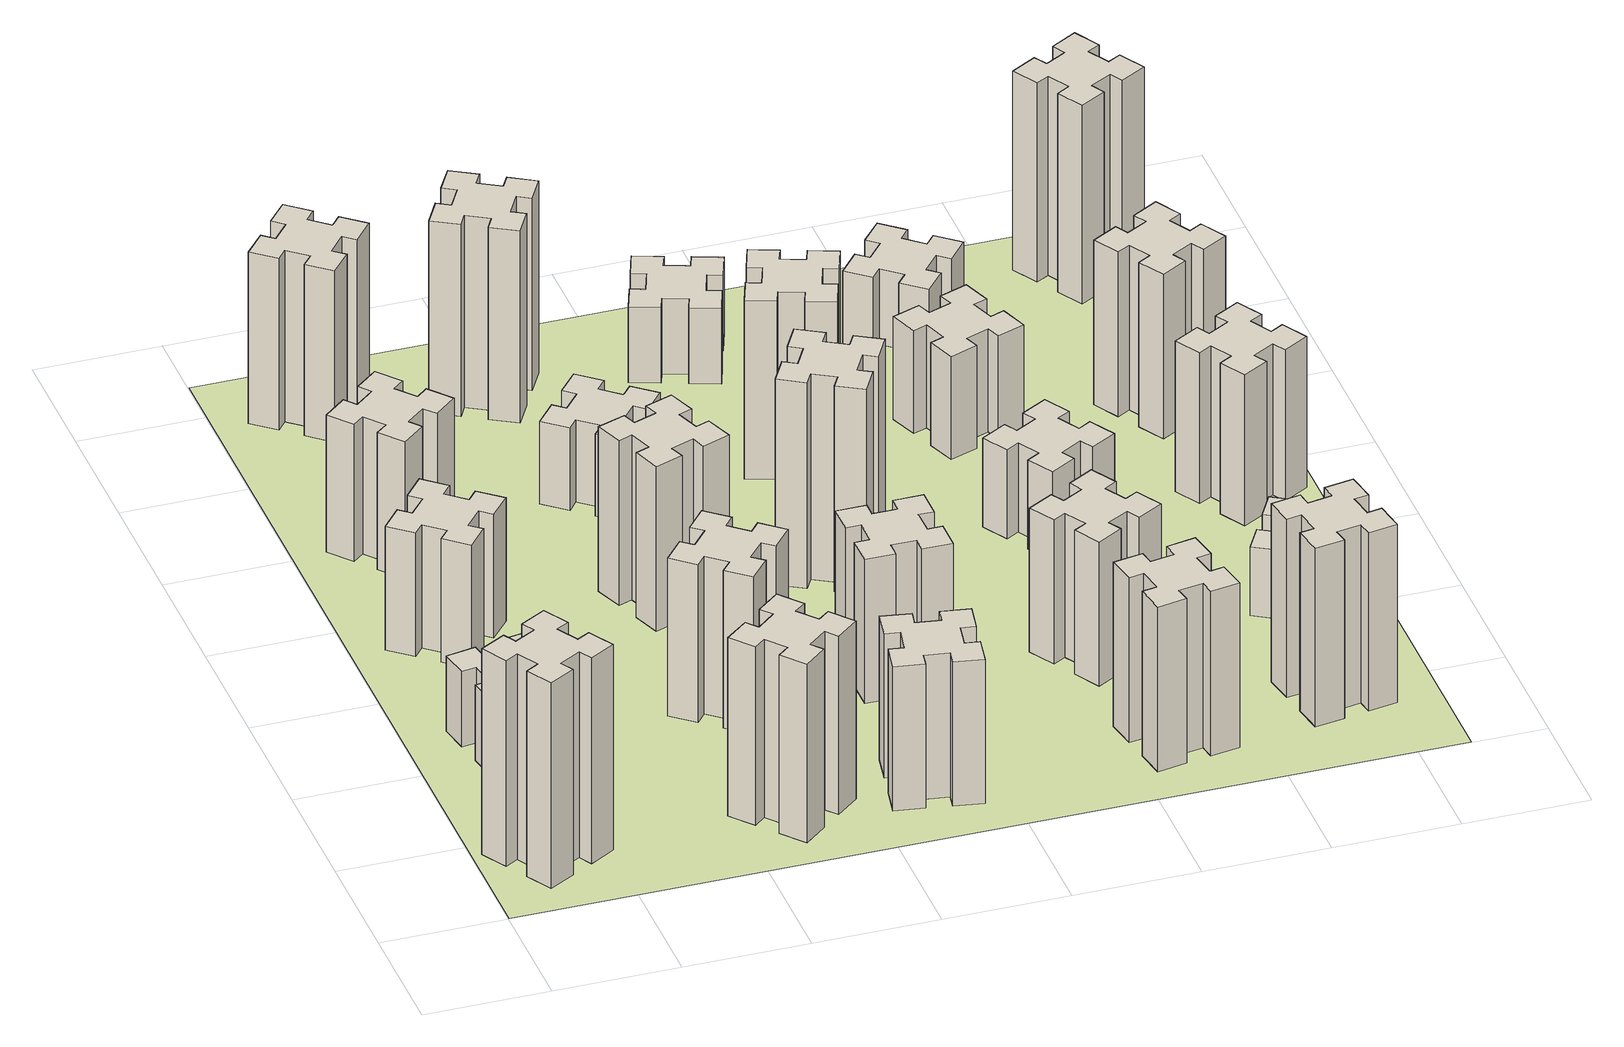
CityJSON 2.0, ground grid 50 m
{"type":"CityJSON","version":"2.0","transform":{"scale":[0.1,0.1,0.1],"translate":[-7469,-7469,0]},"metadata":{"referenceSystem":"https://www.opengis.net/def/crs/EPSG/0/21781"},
"CityObjects":{
"building1":{"type":"Building","attributes":{"class":"1000","function":"1000","usage":"1000","yearOfConstruction":2016,"roofType":"1000","measuredHeight":90,"storeysAboveGround":30,"storeysBelowGround":0},"geometry":[{"type":"Solid","lod":"1","boundaries":[[[[0,1,2,3,4,5,6,7,8,9,10,11,12,13,14,15,16,17,18,19]],[[17,16,20,21]],[[16,15,22,20]],[[15,14,23,22]],[[14,13,24,23]],[[13,12,25,24]],[[12,11,26,25]],[[11,10,27,26]],[[10,9,28,27]],[[9,8,29,28]],[[8,7,30,29]],[[7,6,31,30]],[[6,5,32,31]],[[5,4,33,32]],[[4,3,34,33]],[[3,2,35,34]],[[2,1,36,35]],[[1,0,37,36]],[[0,19,38,37]],[[19,18,39,38]],[[18,17,21,39]],[[24,25,26,27,28,29,30,31,32,33,34,35,36,37,38,39,21,20,22,23]]]]}]},
"building2":{"type":"Building","attributes":{"class":"1000","function":"1000","usage":"1000","yearOfConstruction":2016,"roofType":"1000","measuredHeight":33,"storeysAboveGround":30,"storeysBelowGround":0},"geometry":[{"type":"Solid","lod":"1","boundaries":[[[[40,41,42,43,44,45,46,47,48,49,50,51,52,53,54,55,56,57,58,59]],[[57,56,60,61]],[[56,55,62,60]],[[55,54,63,62]],[[54,53,64,63]],[[53,52,65,64]],[[52,51,66,65]],[[51,50,67,66]],[[50,49,68,67]],[[49,48,69,68]],[[48,47,70,69]],[[47,46,71,70]],[[46,45,72,71]],[[45,44,73,72]],[[44,43,74,73]],[[43,42,75,74]],[[42,41,76,75]],[[41,40,77,76]],[[40,59,78,77]],[[59,58,79,78]],[[58,57,61,79]],[[64,65,66,67,68,69,70,71,72,73,74,75,76,77,78,79,61,60,62,63]]]]}]},
"building3":{"type":"Building","attributes":{"class":"1000","function":"1000","usage":"1000","yearOfConstruction":2016,"roofType":"1000","measuredHeight":54,"storeysAboveGround":30,"storeysBelowGround":0},"geometry":[{"type":"Solid","lod":"1","boundaries":[[[[80,81,82,83,84,85,86,87,88,89,90,91,92,93,94,95,96,97,98,99]],[[97,96,100,101]],[[96,95,102,100]],[[95,94,103,102]],[[94,93,104,103]],[[93,92,105,104]],[[92,91,106,105]],[[91,90,107,106]],[[90,89,108,107]],[[89,88,109,108]],[[88,87,110,109]],[[87,86,111,110]],[[86,85,112,111]],[[85,84,113,112]],[[84,83,114,113]],[[83,82,115,114]],[[82,81,116,115]],[[81,80,117,116]],[[80,99,118,117]],[[99,98,119,118]],[[98,97,101,119]],[[104,105,106,107,108,109,110,111,112,113,114,115,116,117,118,119,101,100,102,103]]]]}]},
"building4":{"type":"Building","attributes":{"class":"1000","function":"1000","usage":"1000","yearOfConstruction":2016,"roofType":"1000","measuredHeight":60,"storeysAboveGround":30,"storeysBelowGround":0},"geometry":[{"type":"Solid","lod":"1","boundaries":[[[[120,121,122,123,124,125,126,127,128,129,130,131,132,133,134,135,136,137,138,139]],[[137,136,140,141]],[[136,135,142,140]],[[135,134,143,142]],[[134,133,144,143]],[[133,132,145,144]],[[132,131,146,145]],[[131,130,147,146]],[[130,129,148,147]],[[129,128,149,148]],[[128,127,150,149]],[[127,126,151,150]],[[126,125,152,151]],[[125,124,153,152]],[[124,123,154,153]],[[123,122,155,154]],[[122,121,156,155]],[[121,120,157,156]],[[120,139,158,157]],[[139,138,159,158]],[[138,137,141,159]],[[144,145,146,147,148,149,150,151,152,153,154,155,156,157,158,159,141,140,142,143]]]]}]},
"building5":{"type":"Building","attributes":{"class":"1000","function":"1000","usage":"1000","yearOfConstruction":2016,"roofType":"1000","measuredHeight":78,"storeysAboveGround":30,"storeysBelowGround":0},"geometry":[{"type":"Solid","lod":"1","boundaries":[[[[160,161,162,163,164,165,166,167,168,169,170,171,172,173,174,175,176,177,178,179]],[[177,176,180,181]],[[176,175,182,180]],[[175,174,183,182]],[[174,173,184,183]],[[173,172,185,184]],[[172,171,186,185]],[[171,170,187,186]],[[170,169,188,187]],[[169,168,189,188]],[[168,167,190,189]],[[167,166,191,190]],[[166,165,192,191]],[[165,164,193,192]],[[164,163,194,193]],[[163,162,195,194]],[[162,161,196,195]],[[161,160,197,196]],[[160,179,198,197]],[[179,178,199,198]],[[178,177,181,199]],[[184,185,186,187,188,189,190,191,192,193,194,195,196,197,198,199,181,180,182,183]]]]}]},
"building6":{"type":"Building","attributes":{"class":"1000","function":"1000","usage":"1000","yearOfConstruction":2016,"roofType":"1000","measuredHeight":75,"storeysAboveGround":30,"storeysBelowGround":0},"geometry":[{"type":"Solid","lod":"1","boundaries":[[[[200,201,202,203,204,205,206,207,208,209,210,211,212,213,214,215,216,217,218,219]],[[217,216,220,221]],[[216,215,222,220]],[[215,214,223,222]],[[214,213,224,223]],[[213,212,225,224]],[[212,211,226,225]],[[211,210,227,226]],[[210,209,228,227]],[[209,208,229,228]],[[208,207,230,229]],[[207,206,231,230]],[[206,205,232,231]],[[205,204,233,232]],[[204,203,234,233]],[[203,202,235,234]],[[202,201,236,235]],[[201,200,237,236]],[[200,219,238,237]],[[219,218,239,238]],[[218,217,221,239]],[[224,225,226,227,228,229,230,231,232,233,234,235,236,237,238,239,221,220,222,223]]]]}]},
"building7":{"type":"Building","attributes":{"class":"1000","function":"1000","usage":"1000","yearOfConstruction":2016,"roofType":"1000","measuredHeight":69,"storeysAboveGround":30,"storeysBelowGround":0},"geometry":[{"type":"Solid","lod":"1","boundaries":[[[[240,241,242,243,244,245,246,247,248,249,250,251,252,253,254,255,256,257,258,259]],[[257,256,260,261]],[[256,255,262,260]],[[255,254,263,262]],[[254,253,264,263]],[[253,252,265,264]],[[252,251,266,265]],[[251,250,267,266]],[[250,249,268,267]],[[249,248,269,268]],[[248,247,270,269]],[[247,246,271,270]],[[246,245,272,271]],[[245,244,273,272]],[[244,243,274,273]],[[243,242,275,274]],[[242,241,276,275]],[[241,240,277,276]],[[240,259,278,277]],[[259,258,279,278]],[[258,257,261,279]],[[264,265,266,267,268,269,270,271,272,273,274,275,276,277,278,279,261,260,262,263]]]]}]},
"building8":{"type":"Building","attributes":{"class":"1000","function":"1000","usage":"1000","yearOfConstruction":2016,"roofType":"1000","measuredHeight":72,"storeysAboveGround":30,"storeysBelowGround":0},"geometry":[{"type":"Solid","lod":"1","boundaries":[[[[280,281,282,283,284,285,286,287,288,289,290,291,292,293,294,295,296,297,298,299]],[[297,296,300,301]],[[296,295,302,300]],[[295,294,303,302]],[[294,293,304,303]],[[293,292,305,304]],[[292,291,306,305]],[[291,290,307,306]],[[290,289,308,307]],[[289,288,309,308]],[[288,287,310,309]],[[287,286,311,310]],[[286,285,312,311]],[[285,284,313,312]],[[284,283,314,313]],[[283,282,315,314]],[[282,281,316,315]],[[281,280,317,316]],[[280,299,318,317]],[[299,298,319,318]],[[298,297,301,319]],[[304,305,306,307,308,309,310,311,312,313,314,315,316,317,318,319,301,300,302,303]]]]}]},
"building9":{"type":"Building","attributes":{"class":"1000","function":"1000","usage":"1000","yearOfConstruction":2016,"roofType":"1000","measuredHeight":63,"storeysAboveGround":30,"storeysBelowGround":0},"geometry":[{"type":"Solid","lod":"1","boundaries":[[[[320,321,322,323,324,325,326,327,328,329,330,331,332,333,334,335,336,337,338,339]],[[337,336,340,341]],[[336,335,342,340]],[[335,334,343,342]],[[334,333,344,343]],[[333,332,345,344]],[[332,331,346,345]],[[331,330,347,346]],[[330,329,348,347]],[[329,328,349,348]],[[328,327,350,349]],[[327,326,351,350]],[[326,325,352,351]],[[325,324,353,352]],[[324,323,354,353]],[[323,322,355,354]],[[322,321,356,355]],[[321,320,357,356]],[[320,339,358,357]],[[339,338,359,358]],[[338,337,341,359]],[[344,345,346,347,348,349,350,351,352,353,354,355,356,357,358,359,341,340,342,343]]]]}]},
"building10":{"type":"Building","attributes":{"class":"1000","function":"1000","usage":"1000","yearOfConstruction":2016,"roofType":"1000","measuredHeight":36,"storeysAboveGround":30,"storeysBelowGround":0},"geometry":[{"type":"Solid","lod":"1","boundaries":[[[[360,361,362,363,364,365,366,367,368,369,370,371,372,373,374,375,376,377,378,379]],[[377,376,380,381]],[[376,375,382,380]],[[375,374,383,382]],[[374,373,384,383]],[[373,372,385,384]],[[372,371,386,385]],[[371,370,387,386]],[[370,369,388,387]],[[369,368,389,388]],[[368,367,390,389]],[[367,366,391,390]],[[366,365,392,391]],[[365,364,393,392]],[[364,363,394,393]],[[363,362,395,394]],[[362,361,396,395]],[[361,360,397,396]],[[360,379,398,397]],[[379,378,399,398]],[[378,377,381,399]],[[384,385,386,387,388,389,390,391,392,393,394,395,396,397,398,399,381,380,382,383]]]]}]},
"building11":{"type":"Building","attributes":{"class":"1000","function":"1000","usage":"1000","yearOfConstruction":2016,"roofType":"1000","measuredHeight":84,"storeysAboveGround":30,"storeysBelowGround":0},"geometry":[{"type":"Solid","lod":"1","boundaries":[[[[400,401,402,403,404,405,406,407,408,409,410,411,412,413,414,415,416,417,418,419]],[[417,416,420,421]],[[416,415,422,420]],[[415,414,423,422]],[[414,413,424,423]],[[413,412,425,424]],[[412,411,426,425]],[[411,410,427,426]],[[410,409,428,427]],[[409,408,429,428]],[[408,407,430,429]],[[407,406,431,430]],[[406,405,432,431]],[[405,404,433,432]],[[404,403,434,433]],[[403,402,435,434]],[[402,401,436,435]],[[401,400,437,436]],[[400,419,438,437]],[[419,418,439,438]],[[418,417,421,439]],[[424,425,426,427,428,429,430,431,432,433,434,435,436,437,438,439,421,420,422,423]]]]}]},
"building12":{"type":"Building","attributes":{"class":"1000","function":"1000","usage":"1000","yearOfConstruction":2016,"roofType":"1000","measuredHeight":63,"storeysAboveGround":30,"storeysBelowGround":0},"geometry":[{"type":"Solid","lod":"1","boundaries":[[[[440,441,442,443,444,445,446,447,448,449,450,451,452,453,454,455,456,457,458,459]],[[457,456,460,461]],[[456,455,462,460]],[[455,454,463,462]],[[454,453,464,463]],[[453,452,465,464]],[[452,451,466,465]],[[451,450,467,466]],[[450,449,468,467]],[[449,448,469,468]],[[448,447,470,469]],[[447,446,471,470]],[[446,445,472,471]],[[445,444,473,472]],[[444,443,474,473]],[[443,442,475,474]],[[442,441,476,475]],[[441,440,477,476]],[[440,459,478,477]],[[459,458,479,478]],[[458,457,461,479]],[[464,465,466,467,468,469,470,471,472,473,474,475,476,477,478,479,461,460,462,463]]]]}]},
"building13":{"type":"Building","attributes":{"class":"1000","function":"1000","usage":"1000","yearOfConstruction":2016,"roofType":"1000","measuredHeight":90,"storeysAboveGround":30,"storeysBelowGround":0},"geometry":[{"type":"Solid","lod":"1","boundaries":[[[[480,481,482,483,484,485,486,487,488,489,490,491,492,493,494,495,496,497,498,499]],[[497,496,500,501]],[[496,495,502,500]],[[495,494,503,502]],[[494,493,504,503]],[[493,492,505,504]],[[492,491,506,505]],[[491,490,507,506]],[[490,489,508,507]],[[489,488,509,508]],[[488,487,510,509]],[[487,486,511,510]],[[486,485,512,511]],[[485,484,513,512]],[[484,483,514,513]],[[483,482,515,514]],[[482,481,516,515]],[[481,480,517,516]],[[480,499,518,517]],[[499,498,519,518]],[[498,497,501,519]],[[504,505,506,507,508,509,510,511,512,513,514,515,516,517,518,519,501,500,502,503]]]]}]},
"building14":{"type":"Building","attributes":{"class":"1000","function":"1000","usage":"1000","yearOfConstruction":2016,"roofType":"1000","measuredHeight":78,"storeysAboveGround":30,"storeysBelowGround":0},"geometry":[{"type":"Solid","lod":"1","boundaries":[[[[520,521,522,523,524,525,526,527,528,529,530,531,532,533,534,535,536,537,538,539]],[[537,536,540,541]],[[536,535,542,540]],[[535,534,543,542]],[[534,533,544,543]],[[533,532,545,544]],[[532,531,546,545]],[[531,530,547,546]],[[530,529,548,547]],[[529,528,549,548]],[[528,527,550,549]],[[527,526,551,550]],[[526,525,552,551]],[[525,524,553,552]],[[524,523,554,553]],[[523,522,555,554]],[[522,521,556,555]],[[521,520,557,556]],[[520,539,558,557]],[[539,538,559,558]],[[538,537,541,559]],[[544,545,546,547,548,549,550,551,552,553,554,555,556,557,558,559,541,540,542,543]]]]}]},
"building15":{"type":"Building","attributes":{"class":"1000","function":"1000","usage":"1000","yearOfConstruction":2016,"roofType":"1000","measuredHeight":33,"storeysAboveGround":30,"storeysBelowGround":0},"geometry":[{"type":"Solid","lod":"1","boundaries":[[[[560,561,562,563,564,565,566,567,568,569,570,571,572,573,574,575,576,577,578,579]],[[577,576,580,581]],[[576,575,582,580]],[[575,574,583,582]],[[574,573,584,583]],[[573,572,585,584]],[[572,571,586,585]],[[571,570,587,586]],[[570,569,588,587]],[[569,568,589,588]],[[568,567,590,589]],[[567,566,591,590]],[[566,565,592,591]],[[565,564,593,592]],[[564,563,594,593]],[[563,562,595,594]],[[562,561,596,595]],[[561,560,597,596]],[[560,579,598,597]],[[579,578,599,598]],[[578,577,581,599]],[[584,585,586,587,588,589,590,591,592,593,594,595,596,597,598,599,581,580,582,583]]]]}]},
"building16":{"type":"Building","attributes":{"class":"1000","function":"1000","usage":"1000","yearOfConstruction":2016,"roofType":"1000","measuredHeight":72,"storeysAboveGround":30,"storeysBelowGround":0},"geometry":[{"type":"Solid","lod":"1","boundaries":[[[[600,601,602,603,604,605,606,607,608,609,610,611,612,613,614,615,616,617,618,619]],[[617,616,620,621]],[[616,615,622,620]],[[615,614,623,622]],[[614,613,624,623]],[[613,612,625,624]],[[612,611,626,625]],[[611,610,627,626]],[[610,609,628,627]],[[609,608,629,628]],[[608,607,630,629]],[[607,606,631,630]],[[606,605,632,631]],[[605,604,633,632]],[[604,603,634,633]],[[603,602,635,634]],[[602,601,636,635]],[[601,600,637,636]],[[600,619,638,637]],[[619,618,639,638]],[[618,617,621,639]],[[624,625,626,627,628,629,630,631,632,633,634,635,636,637,638,639,621,620,622,623]]]]}]},
"building17":{"type":"Building","attributes":{"class":"1000","function":"1000","usage":"1000","yearOfConstruction":2016,"roofType":"1000","measuredHeight":63,"storeysAboveGround":30,"storeysBelowGround":0},"geometry":[{"type":"Solid","lod":"1","boundaries":[[[[640,641,642,643,644,645,646,647,648,649,650,651,652,653,654,655,656,657,658,659]],[[657,656,660,661]],[[656,655,662,660]],[[655,654,663,662]],[[654,653,664,663]],[[653,652,665,664]],[[652,651,666,665]],[[651,650,667,666]],[[650,649,668,667]],[[649,648,669,668]],[[648,647,670,669]],[[647,646,671,670]],[[646,645,672,671]],[[645,644,673,672]],[[644,643,674,673]],[[643,642,675,674]],[[642,641,676,675]],[[641,640,677,676]],[[640,659,678,677]],[[659,658,679,678]],[[658,657,661,679]],[[664,665,666,667,668,669,670,671,672,673,674,675,676,677,678,679,661,660,662,663]]]]}]},
"building18":{"type":"Building","attributes":{"class":"1000","function":"1000","usage":"1000","yearOfConstruction":2016,"roofType":"1000","measuredHeight":39,"storeysAboveGround":30,"storeysBelowGround":0},"geometry":[{"type":"Solid","lod":"1","boundaries":[[[[680,681,682,683,684,685,686,687,688,689,690,691,692,693,694,695,696,697,698,699]],[[697,696,700,701]],[[696,695,702,700]],[[695,694,703,702]],[[694,693,704,703]],[[693,692,705,704]],[[692,691,706,705]],[[691,690,707,706]],[[690,689,708,707]],[[689,688,709,708]],[[688,687,710,709]],[[687,686,711,710]],[[686,685,712,711]],[[685,684,713,712]],[[684,683,714,713]],[[683,682,715,714]],[[682,681,716,715]],[[681,680,717,716]],[[680,699,718,717]],[[699,698,719,718]],[[698,697,701,719]],[[704,705,706,707,708,709,710,711,712,713,714,715,716,717,718,719,701,700,702,703]]]]}]},
"building19":{"type":"Building","attributes":{"class":"1000","function":"1000","usage":"1000","yearOfConstruction":2016,"roofType":"1000","measuredHeight":45,"storeysAboveGround":30,"storeysBelowGround":0},"geometry":[{"type":"Solid","lod":"1","boundaries":[[[[720,721,722,723,724,725,726,727,728,729,730,731,732,733,734,735,736,737,738,739]],[[737,736,740,741]],[[736,735,742,740]],[[735,734,743,742]],[[734,733,744,743]],[[733,732,745,744]],[[732,731,746,745]],[[731,730,747,746]],[[730,729,748,747]],[[729,728,749,748]],[[728,727,750,749]],[[727,726,751,750]],[[726,725,752,751]],[[725,724,753,752]],[[724,723,754,753]],[[723,722,755,754]],[[722,721,756,755]],[[721,720,757,756]],[[720,739,758,757]],[[739,738,759,758]],[[738,737,741,759]],[[744,745,746,747,748,749,750,751,752,753,754,755,756,757,758,759,741,740,742,743]]]]}]},
"building20":{"type":"Building","attributes":{"class":"1000","function":"1000","usage":"1000","yearOfConstruction":2016,"roofType":"1000","measuredHeight":78,"storeysAboveGround":30,"storeysBelowGround":0},"geometry":[{"type":"Solid","lod":"1","boundaries":[[[[760,761,762,763,764,765,766,767,768,769,770,771,772,773,774,775,776,777,778,779]],[[777,776,780,781]],[[776,775,782,780]],[[775,774,783,782]],[[774,773,784,783]],[[773,772,785,784]],[[772,771,786,785]],[[771,770,787,786]],[[770,769,788,787]],[[769,768,789,788]],[[768,767,790,789]],[[767,766,791,790]],[[766,765,792,791]],[[765,764,793,792]],[[764,763,794,793]],[[763,762,795,794]],[[762,761,796,795]],[[761,760,797,796]],[[760,779,798,797]],[[779,778,799,798]],[[778,777,781,799]],[[784,785,786,787,788,789,790,791,792,793,794,795,796,797,798,799,781,780,782,783]]]]}]},
"building21":{"type":"Building","attributes":{"class":"1000","function":"1000","usage":"1000","yearOfConstruction":2016,"roofType":"1000","measuredHeight":33,"storeysAboveGround":30,"storeysBelowGround":0},"geometry":[{"type":"Solid","lod":"1","boundaries":[[[[800,801,802,803,804,805,806,807,808,809,810,811,812,813,814,815,816,817,818,819]],[[817,816,820,821]],[[816,815,822,820]],[[815,814,823,822]],[[814,813,824,823]],[[813,812,825,824]],[[812,811,826,825]],[[811,810,827,826]],[[810,809,828,827]],[[809,808,829,828]],[[808,807,830,829]],[[807,806,831,830]],[[806,805,832,831]],[[805,804,833,832]],[[804,803,834,833]],[[803,802,835,834]],[[802,801,836,835]],[[801,800,837,836]],[[800,819,838,837]],[[819,818,839,838]],[[818,817,821,839]],[[824,825,826,827,828,829,830,831,832,833,834,835,836,837,838,839,821,820,822,823]]]]}]},
"building22":{"type":"Building","attributes":{"class":"1000","function":"1000","usage":"1000","yearOfConstruction":2016,"roofType":"1000","measuredHeight":30,"storeysAboveGround":30,"storeysBelowGround":0},"geometry":[{"type":"Solid","lod":"1","boundaries":[[[[840,841,842,843,844,845,846,847,848,849,850,851,852,853,854,855,856,857,858,859]],[[857,856,860,861]],[[856,855,862,860]],[[855,854,863,862]],[[854,853,864,863]],[[853,852,865,864]],[[852,851,866,865]],[[851,850,867,866]],[[850,849,868,867]],[[849,848,869,868]],[[848,847,870,869]],[[847,846,871,870]],[[846,845,872,871]],[[845,844,873,872]],[[844,843,874,873]],[[843,842,875,874]],[[842,841,876,875]],[[841,840,877,876]],[[840,859,878,877]],[[859,858,879,878]],[[858,857,861,879]],[[864,865,866,867,868,869,870,871,872,873,874,875,876,877,878,879,861,860,862,863]]]]}]},
"building23":{"type":"Building","attributes":{"class":"1000","function":"1000","usage":"1000","yearOfConstruction":2016,"roofType":"1000","measuredHeight":66,"storeysAboveGround":30,"storeysBelowGround":0},"geometry":[{"type":"Solid","lod":"1","boundaries":[[[[880,881,882,883,884,885,886,887,888,889,890,891,892,893,894,895,896,897,898,899]],[[897,896,900,901]],[[896,895,902,900]],[[895,894,903,902]],[[894,893,904,903]],[[893,892,905,904]],[[892,891,906,905]],[[891,890,907,906]],[[890,889,908,907]],[[889,888,909,908]],[[888,887,910,909]],[[887,886,911,910]],[[886,885,912,911]],[[885,884,913,912]],[[884,883,914,913]],[[883,882,915,914]],[[882,881,916,915]],[[881,880,917,916]],[[880,899,918,917]],[[899,898,919,918]],[[898,897,901,919]],[[904,905,906,907,908,909,910,911,912,913,914,915,916,917,918,919,901,900,902,903]]]]}]},
"building24":{"type":"Building","attributes":{"class":"1000","function":"1000","usage":"1000","yearOfConstruction":2016,"roofType":"1000","measuredHeight":72,"storeysAboveGround":30,"storeysBelowGround":0},"geometry":[{"type":"Solid","lod":"1","boundaries":[[[[920,921,922,923,924,925,926,927,928,929,930,931,932,933,934,935,936,937,938,939]],[[937,936,940,941]],[[936,935,942,940]],[[935,934,943,942]],[[934,933,944,943]],[[933,932,945,944]],[[932,931,946,945]],[[931,930,947,946]],[[930,929,948,947]],[[929,928,949,948]],[[928,927,950,949]],[[927,926,951,950]],[[926,925,952,951]],[[925,924,953,952]],[[924,923,954,953]],[[923,922,955,954]],[[922,921,956,955]],[[921,920,957,956]],[[920,939,958,957]],[[939,938,959,958]],[[938,937,941,959]],[[944,945,946,947,948,949,950,951,952,953,954,955,956,957,958,959,941,940,942,943]]]]}]},
"building25":{"type":"Building","attributes":{"class":"1000","function":"1000","usage":"1000","yearOfConstruction":2016,"roofType":"1000","measuredHeight":87,"storeysAboveGround":30,"storeysBelowGround":0},"geometry":[{"type":"Solid","lod":"1","boundaries":[[[[960,961,962,963,964,965,966,967,968,969,970,971,972,973,974,975,976,977,978,979]],[[977,976,980,981]],[[976,975,982,980]],[[975,974,983,982]],[[974,973,984,983]],[[973,972,985,984]],[[972,971,986,985]],[[971,970,987,986]],[[970,969,988,987]],[[969,968,989,988]],[[968,967,990,989]],[[967,966,991,990]],[[966,965,992,991]],[[965,964,993,992]],[[964,963,994,993]],[[963,962,995,994]],[[962,961,996,995]],[[961,960,997,996]],[[960,979,998,997]],[[979,978,999,998]],[[978,977,981,999]],[[984,985,986,987,988,989,990,991,992,993,994,995,996,997,998,999,981,980,982,983]]]]}]},
"landuse1":{"type":"LandUse","attributes":{"name":"plot1","function":"1010"},"geometry":[{"type":"MultiSurface","lod":"1","boundaries":[[[1000,1001,1002,1003]]]}]}
},
"vertices":[
[155,364,0],[205,277,0],[153,247,0],[213,143,0],[317,203,0],[287,255,0],[374,305,0],[404,253,0],[508,313,0],[448,417,0],[396,387,0],[346,474,0],[398,504,0],[338,608,0],[234,548,0],[264,496,0],[177,446,0],[147,498,0],[43,438,0],[103,334,0],[177,446,900],[147,498,900],[264,496,900],[234,548,900],[338,608,900],[398,504,900],[346,474,900],[396,387,900],[448,417,900],[508,313,900],[404,253,900],[374,305,900],[287,255,900],[317,203,900],[213,143,900],[153,247,900],[205,277,900],[155,364,900],[103,334,900],[43,438,900],
[405,1232,0],[307,1215,0],[297,1274,0],[178,1253,0],[199,1135,0],[258,1145,0],[276,1047,0],[217,1037,0],[237,918,0],[356,939,0],[345,998,0],[444,1016,0],[454,957,0],[572,977,0],[551,1096,0],[492,1085,0],[475,1184,0],[534,1194,0],[513,1312,0],[395,1291,0],[475,1184,330],[534,1194,330],[492,1085,330],[551,1096,330],[572,977,330],[454,957,330],[444,1016,330],[345,998,330],[356,939,330],[237,918,330],[217,1037,330],[276,1047,330],[258,1145,330],[199,1135,330],[178,1253,330],[297,1274,330],[307,1215,330],[405,1232,330],[395,1291,330],[513,1312,330],
[484,1907,0],[408,1972,0],[446,2018,0],[354,2095,0],[277,2003,0],[323,1964,0],[259,1888,0],[213,1926,0],[136,1834,0],[228,1757,0],[266,1803,0],[343,1739,0],[304,1693,0],[396,1616,0],[473,1708,0],[427,1746,0],[492,1823,0],[538,1784,0],[615,1876,0],[523,1953,0],[492,1823,540],[538,1784,540],[427,1746,540],[473,1708,540],[396,1616,540],[304,1693,540],[343,1739,540],[266,1803,540],[228,1757,540],[136,1834,540],[213,1926,540],[259,1888,540],[323,1964,540],[277,2003,540],[354,2095,540],[446,2018,540],[408,1972,540],[484,1907,540],[523,1953,540],[615,1876,540],
[492,2528,0],[427,2604,0],[473,2643,0],[396,2735,0],[304,2658,0],[343,2612,0],[266,2547,0],[228,2593,0],[136,2516,0],[213,2424,0],[259,2463,0],[323,2386,0],[277,2348,0],[354,2256,0],[446,2333,0],[408,2379,0],[484,2443,0],[523,2397,0],[615,2474,0],[538,2566,0],[484,2443,600],[523,2397,600],[408,2379,600],[446,2333,600],[354,2256,600],[277,2348,600],[323,2386,600],[259,2463,600],[213,2424,600],[136,2516,600],[228,2593,600],[266,2547,600],[343,2612,600],[304,2658,600],[396,2735,600],[473,2643,600],[427,2604,600],[492,2528,600],[538,2566,600],[615,2474,600],
[1332,408,0],[1267,484,0],[1313,523,0],[1236,615,0],[1144,538,0],[1183,492,0],[1106,427,0],[1068,473,0],[976,396,0],[1053,304,0],[1099,343,0],[1163,266,0],[1117,228,0],[1194,136,0],[1286,213,0],[1248,259,0],[1324,323,0],[1363,277,0],[1455,354,0],[1378,446,0],[1324,323,780],[1363,277,780],[1248,259,780],[1286,213,780],[1194,136,780],[1117,228,780],[1163,266,780],[1099,343,780],[1053,304,780],[976,396,780],[1068,473,780],[1106,427,780],[1183,492,780],[1144,538,780],[1236,615,780],[1313,523,780],[1267,484,780],[1332,408,780],[1378,446,780],[1455,354,780],
[484,3487,0],[408,3552,0],[446,3598,0],[354,3675,0],[277,3583,0],[323,3544,0],[259,3468,0],[213,3506,0],[136,3414,0],[228,3337,0],[266,3383,0],[343,3319,0],[304,3273,0],[396,3196,0],[473,3288,0],[427,3326,0],[492,3403,0],[538,3364,0],[615,3456,0],[523,3533,0],[492,3403,750],[538,3364,750],[427,3326,750],[473,3288,750],[396,3196,750],[304,3273,750],[343,3319,750],[266,3383,750],[228,3337,750],[136,3414,750],[213,3506,750],[259,3468,750],[323,3544,750],[277,3583,750],[354,3675,750],[446,3598,750],[408,3552,750],[484,3487,750],[523,3533,750],[615,3456,750],
[1324,1167,0],[1248,1232,0],[1286,1278,0],[1194,1355,0],[1117,1263,0],[1163,1224,0],[1099,1148,0],[1053,1186,0],[976,1094,0],[1068,1017,0],[1106,1063,0],[1183,999,0],[1144,953,0],[1236,876,0],[1313,968,0],[1267,1006,0],[1332,1083,0],[1378,1044,0],[1455,1136,0],[1363,1213,0],[1332,1083,690],[1378,1044,690],[1267,1006,690],[1313,968,690],[1236,876,690],[1144,953,690],[1183,999,690],[1106,1063,690],[1068,1017,690],[976,1094,690],[1053,1186,690],[1099,1148,690],[1163,1224,690],[1117,1263,690],[1194,1355,690],[1286,1278,690],[1248,1232,690],[1324,1167,690],[1363,1213,690],[1455,1136,690],
[1225,1976,0],[1131,1942,0],[1110,1998,0],[997,1957,0],[1039,1844,0],[1095,1865,0],[1129,1771,0],[1073,1750,0],[1114,1637,0],[1227,1679,0],[1206,1735,0],[1300,1769,0],[1320,1713,0],[1433,1754,0],[1392,1867,0],[1336,1846,0],[1302,1940,0],[1358,1960,0],[1317,2073,0],[1204,2032,0],[1302,1940,720],[1358,1960,720],[1336,1846,720],[1392,1867,720],[1433,1754,720],[1320,1713,720],[1300,1769,720],[1206,1735,720],[1227,1679,720],[1114,1637,720],[1073,1750,720],[1129,1771,720],[1095,1865,720],[1039,1844,720],[997,1957,720],[1110,1998,720],[1131,1942,720],[1225,1976,720],[1204,2032,720],[1317,2073,720],
[1855,307,0],[1872,405,0],[1931,395,0],[1952,513,0],[1834,534,0],[1824,475,0],[1725,492,0],[1736,551,0],[1617,572,0],[1597,454,0],[1656,444,0],[1638,345,0],[1579,356,0],[1558,237,0],[1677,217,0],[1687,276,0],[1785,258,0],[1775,199,0],[1893,178,0],[1914,297,0],[1785,258,630],[1775,199,630],[1687,276,630],[1677,217,630],[1558,237,630],[1579,356,630],[1638,345,630],[1656,444,630],[1597,454,630],[1617,572,630],[1736,551,630],[1725,492,630],[1824,475,630],[1834,534,630],[1952,513,630],[1931,395,630],[1872,405,630],[1855,307,630],[1914,297,630],[1893,178,630],
[1267,2486,0],[1332,2563,0],[1378,2524,0],[1455,2616,0],[1363,2693,0],[1324,2647,0],[1248,2712,0],[1286,2758,0],[1194,2835,0],[1117,2743,0],[1163,2704,0],[1099,2628,0],[1053,2666,0],[976,2574,0],[1068,2497,0],[1106,2543,0],[1183,2479,0],[1144,2433,0],[1236,2356,0],[1313,2448,0],[1183,2479,360],[1144,2433,360],[1106,2543,360],[1068,2497,360],[976,2574,360],[1053,2666,360],[1099,2628,360],[1163,2704,360],[1117,2743,360],[1194,2835,360],[1286,2758,360],[1248,2712,360],[1324,2647,360],[1363,2693,360],[1455,2616,360],[1378,2524,360],[1332,2563,360],[1267,2486,360],[1313,2448,360],[1236,2356,360],
[917,3265,0],[1004,3215,0],[974,3163,0],[1078,3103,0],[1138,3207,0],[1086,3237,0],[1136,3324,0],[1188,3294,0],[1248,3398,0],[1144,3458,0],[1114,3406,0],[1027,3456,0],[1057,3508,0],[953,3568,0],[893,3464,0],[945,3434,0],[895,3347,0],[843,3377,0],[783,3273,0],[887,3213,0],[895,3347,840],[843,3377,840],[945,3434,840],[893,3464,840],[953,3568,840],[1057,3508,840],[1027,3456,840],[1114,3406,840],[1144,3458,840],[1248,3398,840],[1188,3294,840],[1136,3324,840],[1086,3237,840],[1138,3207,840],[1078,3103,840],[974,3163,840],[1004,3215,840],[917,3265,840],[887,3213,840],[783,3273,840],
[1745,1165,0],[1745,1065,0],[1685,1065,0],[1685,945,0],[1805,945,0],[1805,1005,0],[1905,1005,0],[1905,945,0],[2025,945,0],[2025,1065,0],[1965,1065,0],[1965,1165,0],[2025,1165,0],[2025,1285,0],[1905,1285,0],[1905,1225,0],[1805,1225,0],[1805,1285,0],[1685,1285,0],[1685,1165,0],[1805,1225,630],[1805,1285,630],[1905,1225,630],[1905,1285,630],[2025,1285,630],[2025,1165,630],[1965,1165,630],[1965,1065,630],[2025,1065,630],[2025,945,630],[1905,945,630],[1905,1005,630],[1805,1005,630],[1805,945,630],[1685,945,630],[1685,1065,630],[1745,1065,630],[1745,1165,630],[1685,1165,630],[1685,1285,630],
[1785,1954,0],[1735,1867,0],[1683,1897,0],[1623,1793,0],[1727,1733,0],[1757,1785,0],[1844,1735,0],[1814,1683,0],[1918,1623,0],[1978,1727,0],[1926,1757,0],[1976,1844,0],[2028,1814,0],[2088,1918,0],[1984,1978,0],[1954,1926,0],[1867,1976,0],[1897,2028,0],[1793,2088,0],[1733,1984,0],[1867,1976,900],[1897,2028,900],[1954,1926,900],[1984,1978,900],[2088,1918,900],[2028,1814,900],[1976,1844,900],[1926,1757,900],[1978,1727,900],[1918,1623,900],[1814,1683,900],[1844,1735,900],[1757,1785,900],[1727,1733,900],[1623,1793,900],[1683,1897,900],[1735,1867,900],[1785,1954,900],[1733,1984,900],[1793,2088,900],
[2040,2682,0],[1946,2716,0],[1967,2772,0],[1854,2813,0],[1813,2700,0],[1869,2680,0],[1835,2586,0],[1779,2607,0],[1737,2494,0],[1850,2453,0],[1871,2509,0],[1965,2475,0],[1944,2419,0],[2057,2377,0],[2098,2490,0],[2042,2511,0],[2076,2605,0],[2132,2584,0],[2173,2697,0],[2060,2738,0],[2076,2605,780],[2132,2584,780],[2042,2511,780],[2098,2490,780],[2057,2377,780],[1944,2419,780],[1965,2475,780],[1871,2509,780],[1850,2453,780],[1737,2494,780],[1779,2607,780],[1835,2586,780],[1869,2680,780],[1813,2700,780],[1854,2813,780],[1967,2772,780],[1946,2716,780],[2040,2682,780],[2060,2738,780],[2173,2697,780],
[1671,3249,0],[1765,3215,0],[1744,3159,0],[1857,3117,0],[1898,3230,0],[1842,3251,0],[1876,3345,0],[1932,3324,0],[1973,3437,0],[1860,3478,0],[1840,3422,0],[1746,3456,0],[1767,3512,0],[1654,3553,0],[1613,3440,0],[1669,3420,0],[1635,3326,0],[1579,3347,0],[1537,3234,0],[1650,3193,0],[1635,3326,330],[1579,3347,330],[1669,3420,330],[1613,3440,330],[1654,3553,330],[1767,3512,330],[1746,3456,330],[1840,3422,330],[1860,3478,330],[1973,3437,330],[1932,3324,330],[1876,3345,330],[1842,3251,330],[1898,3230,330],[1857,3117,330],[1744,3159,330],[1765,3215,330],[1671,3249,330],[1650,3193,330],[1537,3234,330],
[2812,345,0],[2795,444,0],[2854,454,0],[2833,572,0],[2715,551,0],[2725,492,0],[2627,475,0],[2617,534,0],[2498,513,0],[2519,395,0],[2578,405,0],[2596,307,0],[2537,297,0],[2557,178,0],[2676,199,0],[2665,258,0],[2764,276,0],[2774,217,0],[2892,237,0],[2871,356,0],[2764,276,720],[2774,217,720],[2665,258,720],[2676,199,720],[2557,178,720],[2537,297,720],[2596,307,720],[2578,405,720],[2519,395,720],[2498,513,720],[2617,534,720],[2627,475,720],[2725,492,720],[2715,551,720],[2833,572,720],[2854,454,720],[2795,444,720],[2812,345,720],[2871,356,720],[2892,237,720],
[2584,1136,0],[2497,1086,0],[2467,1138,0],[2363,1078,0],[2423,974,0],[2475,1004,0],[2525,917,0],[2473,887,0],[2533,783,0],[2637,843,0],[2607,895,0],[2694,945,0],[2724,893,0],[2828,953,0],[2768,1057,0],[2716,1027,0],[2666,1114,0],[2718,1144,0],[2658,1248,0],[2554,1188,0],[2666,1114,630],[2718,1144,630],[2716,1027,630],[2768,1057,630],[2828,953,630],[2724,893,630],[2694,945,630],[2607,895,630],[2637,843,630],[2533,783,630],[2473,887,630],[2525,917,630],[2475,1004,630],[2423,974,630],[2363,1078,630],[2467,1138,630],[2497,1086,630],[2584,1136,630],[2554,1188,630],[2658,1248,630],
[2575,1844,0],[2625,1757,0],[2573,1727,0],[2633,1623,0],[2737,1683,0],[2707,1735,0],[2794,1785,0],[2824,1733,0],[2928,1793,0],[2868,1897,0],[2816,1867,0],[2766,1954,0],[2818,1984,0],[2758,2088,0],[2654,2028,0],[2684,1976,0],[2597,1926,0],[2567,1978,0],[2463,1918,0],[2523,1814,0],[2597,1926,390],[2567,1978,390],[2684,1976,390],[2654,2028,390],[2758,2088,390],[2818,1984,390],[2766,1954,390],[2816,1867,390],[2868,1897,390],[2928,1793,390],[2824,1733,390],[2794,1785,390],[2707,1735,390],[2737,1683,390],[2633,1623,390],[2573,1727,390],[2625,1757,390],[2575,1844,390],[2523,1814,390],[2463,1918,390],
[2586,2475,0],[2680,2509,0],[2700,2453,0],[2813,2494,0],[2772,2607,0],[2716,2586,0],[2682,2680,0],[2738,2700,0],[2697,2813,0],[2584,2772,0],[2605,2716,0],[2511,2682,0],[2490,2738,0],[2377,2697,0],[2419,2584,0],[2475,2605,0],[2509,2511,0],[2453,2490,0],[2494,2377,0],[2607,2419,0],[2509,2511,450],[2453,2490,450],[2475,2605,450],[2419,2584,450],[2377,2697,450],[2490,2738,450],[2511,2682,450],[2605,2716,450],[2584,2772,450],[2697,2813,450],[2738,2700,450],[2682,2680,450],[2716,2586,450],[2772,2607,450],[2813,2494,450],[2700,2453,450],[2680,2509,450],[2586,2475,450],[2607,2419,450],[2494,2377,450],
[3305,358,0],[3404,376,0],[3414,317,0],[3532,337,0],[3511,456,0],[3452,445,0],[3435,544,0],[3494,554,0],[3473,672,0],[3355,651,0],[3365,592,0],[3267,575,0],[3257,634,0],[3138,613,0],[3159,495,0],[3218,505,0],[3236,407,0],[3177,397,0],[3197,278,0],[3316,299,0],[3236,407,780],[3177,397,780],[3218,505,780],[3159,495,780],[3138,613,780],[3257,634,780],[3267,575,780],[3365,592,780],[3355,651,780],[3473,672,780],[3494,554,780],[3435,544,780],[3452,445,780],[3511,456,780],[3532,337,780],[3414,317,780],[3404,376,780],[3305,358,780],[3316,299,780],[3197,278,780],
[2543,3344,0],[2479,3268,0],[2433,3306,0],[2356,3214,0],[2448,3137,0],[2486,3183,0],[2563,3119,0],[2524,3073,0],[2616,2996,0],[2693,3088,0],[2647,3126,0],[2712,3203,0],[2758,3164,0],[2835,3256,0],[2743,3333,0],[2704,3287,0],[2628,3352,0],[2666,3398,0],[2574,3475,0],[2497,3383,0],[2628,3352,330],[2666,3398,330],[2704,3287,330],[2743,3333,330],[2835,3256,330],[2758,3164,330],[2712,3203,330],[2647,3126,330],[2693,3088,330],[2616,2996,330],[2524,3073,330],[2563,3119,330],[2486,3183,330],[2448,3137,330],[2356,3214,330],[2433,3306,330],[2479,3268,330],[2543,3344,330],[2497,3383,330],[2574,3475,330],
[3337,1045,0],[3424,995,0],[3394,943,0],[3498,883,0],[3558,987,0],[3506,1017,0],[3556,1104,0],[3608,1074,0],[3668,1178,0],[3564,1238,0],[3534,1186,0],[3447,1236,0],[3477,1288,0],[3373,1348,0],[3313,1244,0],[3365,1214,0],[3315,1127,0],[3263,1157,0],[3203,1053,0],[3307,993,0],[3315,1127,300],[3263,1157,300],[3365,1214,300],[3313,1244,300],[3373,1348,300],[3477,1288,300],[3447,1236,300],[3534,1186,300],[3564,1238,300],[3668,1178,300],[3608,1074,300],[3556,1104,300],[3506,1017,300],[3558,987,300],[3498,883,300],[3394,943,300],[3424,995,300],[3337,1045,300],[3307,993,300],[3203,1053,300],
[3556,1867,0],[3506,1954,0],[3558,1984,0],[3498,2088,0],[3394,2028,0],[3424,1976,0],[3337,1926,0],[3307,1978,0],[3203,1918,0],[3263,1814,0],[3315,1844,0],[3365,1757,0],[3313,1727,0],[3373,1623,0],[3477,1683,0],[3447,1735,0],[3534,1785,0],[3564,1733,0],[3668,1793,0],[3608,1897,0],[3534,1785,660],[3564,1733,660],[3447,1735,660],[3477,1683,660],[3373,1623,660],[3313,1727,660],[3365,1757,660],[3315,1844,660],[3263,1814,660],[3203,1918,660],[3307,1978,660],[3337,1926,660],[3424,1976,660],[3394,2028,660],[3498,2088,660],[3558,1984,660],[3506,1954,660],[3556,1867,660],[3608,1897,660],[3668,1793,660],
[3456,2507,0],[3406,2594,0],[3458,2624,0],[3398,2728,0],[3294,2668,0],[3324,2616,0],[3237,2566,0],[3207,2618,0],[3103,2558,0],[3163,2454,0],[3215,2484,0],[3265,2397,0],[3213,2367,0],[3273,2263,0],[3377,2323,0],[3347,2375,0],[3434,2425,0],[3464,2373,0],[3568,2433,0],[3508,2537,0],[3434,2425,720],[3464,2373,720],[3347,2375,720],[3377,2323,720],[3273,2263,720],[3213,2367,720],[3265,2397,720],[3215,2484,720],[3163,2454,720],[3103,2558,720],[3207,2618,720],[3237,2566,720],[3324,2616,720],[3294,2668,720],[3398,2728,720],[3458,2624,720],[3406,2594,720],[3456,2507,720],[3508,2537,720],[3568,2433,720],
[3456,3447,0],[3406,3534,0],[3458,3564,0],[3398,3668,0],[3294,3608,0],[3324,3556,0],[3237,3506,0],[3207,3558,0],[3103,3498,0],[3163,3394,0],[3215,3424,0],[3265,3337,0],[3213,3307,0],[3273,3203,0],[3377,3263,0],[3347,3315,0],[3434,3365,0],[3464,3313,0],[3568,3373,0],[3508,3477,0],[3434,3365,870],[3464,3313,870],[3347,3315,870],[3377,3263,870],[3273,3203,870],[3213,3307,870],[3265,3337,870],[3215,3424,870],[3163,3394,870],[3103,3498,870],[3207,3558,870],[3237,3506,870],[3324,3556,870],[3294,3608,870],[3398,3668,870],[3458,3564,870],[3406,3534,870],[3456,3447,870],[3508,3477,870],[3568,3373,870],
[5,3705,0],[3705,3705,0],[3705,5,0],[5,5,0]
]}
